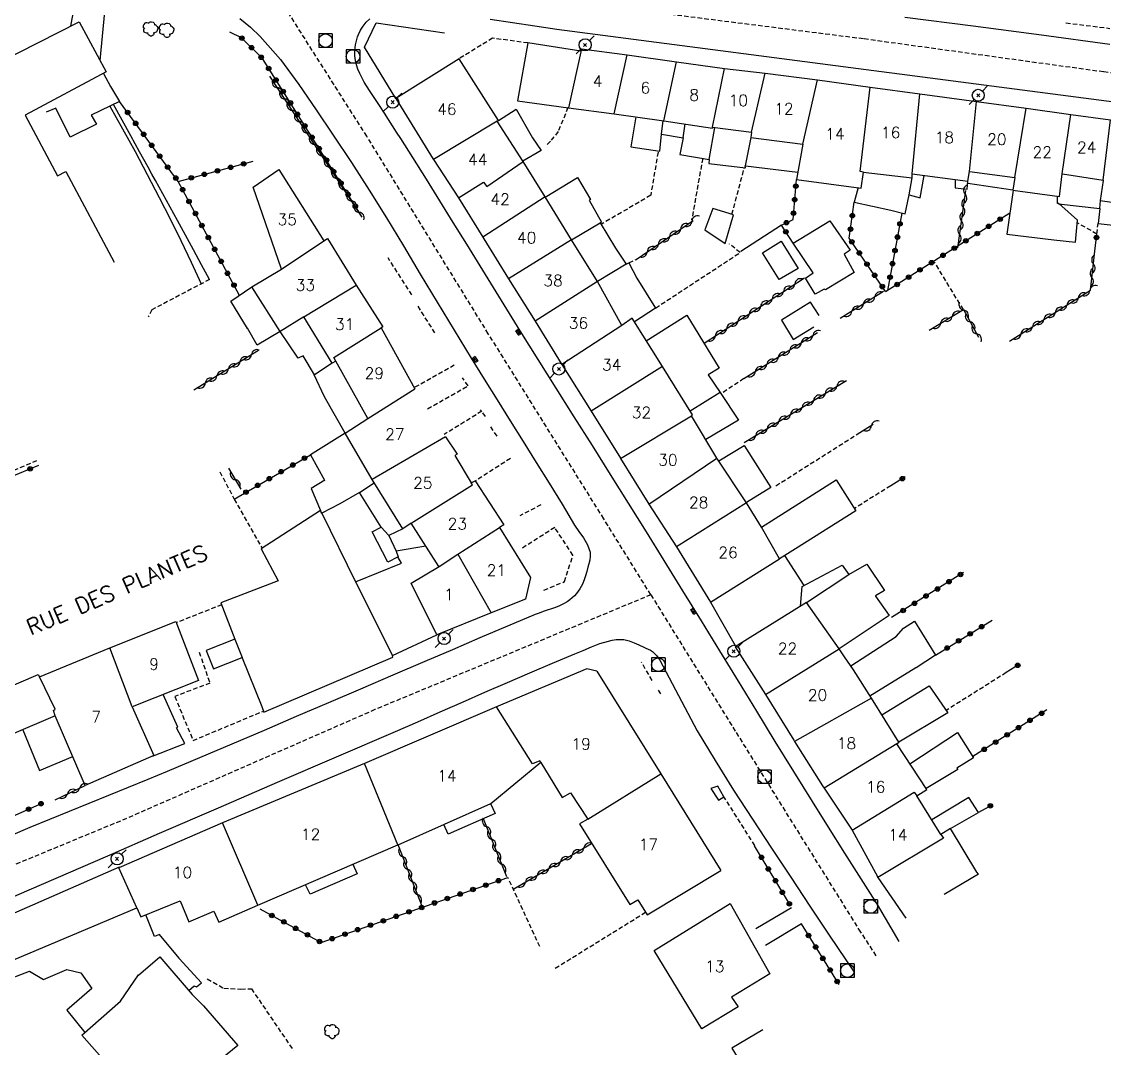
# Model space of a CAD drawing. Header units: millimetres. Extents: x 254999 to 256000, y 142999 to 144000.
# Drawn here: x 255364.5 to 255484.3, y 143804.4 to 143918 of the extents above; entities that cross this region are included whole.
import ezdxf
from ezdxf.enums import TextEntityAlignment as Align

# ---------------------------------------------------------------- set-up
doc = ezdxf.new("R2010")
doc.units = ezdxf.units.MM
doc.linetypes.add('DASHED', pattern=[0.75, 0.5, -0.25])
doc.layers.get('0').update_dxf_attribs({"linetype": 'CONTINUOUS'})
for name, color, linetype in [('W0001', 6, 'DASHED'), ('W0014', 7, 'CONTINUOUS'), ('W0017', 7, 'CONTINUOUS'), ('W0101', 7, 'CONTINUOUS'), ('W0104', 1, 'CONTINUOUS'), ('W0105', 7, 'CONTINUOUS'), ('W0112', 1, 'DASHED'), ('W0211', 2, 'CONTINUOUS'), ('W0214', 2, 'CONTINUOUS'), ('W0300', 7, 'CONTINUOUS'), ('W0310', 3, 'CONTINUOUS'), ('W0323', 7, 'CONTINUOUS'), ('W0401', 7, 'CONTINUOUS'), ('W0420', 7, 'CONTINUOUS'), ('W0473', 7, 'CONTINUOUS'), ('W0989', 7, 'CONTINUOUS'), ('W0991', 7, 'CONTINUOUS'), ('W1102', 7, 'CONTINUOUS')]:
    doc.layers.add(name, color=color, linetype=linetype)
doc.styles.get("Standard").update_dxf_attribs({"font": 'romans.shx', "width": 0.85})

# ---------------------------------------------------------------- blocks, each defined once
blk = doc.blocks.new('T300')
for p, q in [((-0.8, 0.51), (-0.86, 0.34)), ((-0.86, 0.34), (-0.86, 0.17)), ((-0.86, 0.17), (-0.74, 0.06)), ((-0.69, 0.63), (-0.8, 0.51)), ((-0.8, -0.06), (-0.74, 0.06)), ((-0.74, 0.06), (-0.69, 0.11)), ((-0.57, 0.69), (-0.69, 0.63)), ((-0.46, 0.69), (-0.57, 0.69)), ((-0.29, 0.63), (-0.46, 0.69)), ((-0.29, 0.63), (-0.17, 0.74)), ((-0.23, 0.57), (-0.29, 0.63)), ((-0.17, 0.74), (-0.06, 0.8)), ((-0.06, 0.8), (0.06, 0.8)), ((0.06, 0.8), (0.23, 0.74)), ((0.23, 0.74), (0.34, 0.63)), ((0.34, 0.63), (0.4, 0.51)), ((0.46, 0.46), (0.34, 0.46)), ((0.4, 0.51), (0.4, 0.46)), ((0.57, 0.4), (0.46, 0.46)), ((0.57, 0.4), (0.69, 0.29)), ((0.69, 0.29), (0.74, 0.17)), ((0.74, 0.06), (0.69, -0.17)), ((0.74, 0.17), (0.74, 0.06)), ((-0.8, -0.17), (-0.8, -0.06)), ((-0.8, -0.23), (-0.8, -0.17)), ((-0.74, -0.34), (-0.8, -0.23)), ((-0.69, -0.4), (-0.74, -0.34)), ((-0.51, -0.46), (-0.69, -0.4)), ((-0.4, -0.46), (-0.51, -0.46)), ((-0.4, -0.46), (-0.34, -0.46)), ((-0.34, -0.46), (-0.34, -0.4)), ((-0.34, -0.51), (-0.34, -0.46)), ((-0.29, -0.63), (-0.34, -0.51)), ((-0.17, -0.74), (-0.29, -0.63)), ((-0.06, -0.8), (-0.17, -0.74)), ((0.06, -0.8), (-0.06, -0.8)), ((0.17, -0.74), (0.06, -0.8)), ((0.23, -0.69), (0.17, -0.74)), ((0.29, -0.46), (0.23, -0.46)), ((0.29, -0.63), (0.23, -0.69)), ((0.46, -0.4), (0.29, -0.46)), ((0.34, -0.51), (0.29, -0.63)), ((0.34, -0.51), (0.34, -0.46)), ((0.57, -0.34), (0.46, -0.4)), ((0.63, -0.29), (0.57, -0.34)), ((0.69, -0.17), (0.63, -0.29))]:
    blk.add_line(p, q)
blk = doc.blocks.new('T473')
for p, q in [((-0.166667, 0.166667), (0.166667, -0.166667)), ((-0.166667, -0.166667), (0.166667, 0.166667)), ((0.500001, 0.500001), (1.000002, 1.000002)), ((-1.000002, -1.000002), (-0.500001, -0.500001))]:
    blk.add_line(p, q)
blk.add_ellipse((0, 0), major_axis=(0.471405, 0.471405), ratio=1, start_param=5.4977871438, end_param=11.780972451)
blk = doc.blocks.new('T420')
for p, q in [((0.75, 0.75), (-0.75, 0.75)), ((-0.75, 0.75), (-0.75, -0.75)), ((0.75, 0.75), (0.75, -0.75)), ((0.75, -0.75), (-0.75, -0.75))]:
    blk.add_line(p, q)
blk.add_ellipse((0, 0), major_axis=(-0.53, 0.53), ratio=1, start_param=3.926991, end_param=10.210176)
blk = doc.blocks.new('T401')
for p, q in [((-0.3, 0.3), (0, 0.3)), ((-0.3, -0.25), (-0.3, 0.3)), ((-0.3, 0.15), (0, 0.15)), ((-0.3, 0), (0, 0)), ((0, 0.3), (0, -0.25)), ((-0.3, -0.15), (0, -0.15)), ((-0.3, -0.25), (-0.3, -0.3)), ((-0.3, -0.3), (0, -0.3)), ((0, -0.3), (0, -0.25))]:
    blk.add_line(p, q)
blk = doc.blocks.new('t310o')
at = {"color": 0, "linetype": 'Continuous'}
for centre, start, end in [((-0.5, 0.38), 216.8699, 323.1304), ((0.5, -0.37), 36.8699, 143.1303)]:
    blk.add_arc(centre, 0.625, start, end, dxfattribs=at)
blk = doc.blocks.new('t323o')
at = {"color": 0, "linetype": 'Continuous'}
for radius in [0.25, 0.15]:
    blk.add_circle((0, 0), radius, dxfattribs=at)

msp = doc.modelspace()

# ---------------------------------------------------------------- linework, layer by layer
at = {"layer": 'W0001'}
for points in [[(255390.5, 143924.52), (255409.2, 143922.14), (255425.9, 143920.15), (255457.73, 143916.13), (255484.25, 143912.48), (255522.9, 143907.65), (255546.25, 143904.2)], [(255434.12, 143854.58), (255428.91, 143862.99), (255416.13, 143883.48), (255402.68, 143905.33), (255390.5, 143924.52)], [(255434.12, 143854.58), (255403.58, 143841.87), (255376.1, 143829.83), (255356.99, 143821.92), (255342.71, 143816.96)], [(255434.12, 143854.58), (255443.56, 143839.34), (255457.12, 143817.57), (255459.11, 143814.52)]]:
    msp.add_lwpolyline(points, dxfattribs=at)
at = {"layer": 'W0014'}
for points in [[(255388.65, 143918.36), (255389.8, 143917.4), (255390.87, 143916.37), (255393.13, 143913.81), (255395.17, 143911.07), (255397.09, 143908.26), (255398.98, 143905.44), (255400.99, 143902.42), (255402.94, 143899.37), (255404.85, 143896.29), (255406.74, 143893.19), (255408.6, 143890.08), (255410.47, 143886.97), (255412.34, 143883.86), (255414.23, 143880.77), (255415.67, 143878.46), (255417.11, 143876.16), (255418.56, 143873.85), (255420, 143871.55), (255421.44, 143869.24), (255422.87, 143866.92), (255424.29, 143864.6), (255425.69, 143862.27), (255426.16, 143861.57), (255426.67, 143860.87), (255427.12, 143860.12), (255427.4, 143859.29), (255427.42, 143858.86), (255427.36, 143858.43), (255427.26, 143858.02), (255427.16, 143857.63), (255427.03, 143857.15), (255426.89, 143856.68), (255426.73, 143856.22), (255426.54, 143855.77), (255426.4, 143855.5), (255426.25, 143855.23), (255426.09, 143854.98), (255425.9, 143854.74), (255425.67, 143854.48), (255425.42, 143854.23), (255425.15, 143854.01), (255424.86, 143853.82), (255424.44, 143853.58), (255424, 143853.37), (255423.56, 143853.19), (255423.11, 143853.03), (255422.66, 143852.88), (255422.21, 143852.72), (255421.76, 143852.56), (255421.32, 143852.39), (255418.26, 143851.11), (255415.21, 143849.81), (255412.17, 143848.5), (255409.12, 143847.2), (255405.56, 143845.68), (255402, 143844.15), (255398.43, 143842.62), (255394.87, 143841.1), (255391.31, 143839.57), (255387.75, 143838.05), (255384.18, 143836.54), (255380.6, 143835.04), (255378.44, 143834.14), (255376.27, 143833.25), (255374.09, 143832.37), (255371.92, 143831.49), (255369.74, 143830.61), (255367.57, 143829.73), (255365.4, 143828.83), (255363.24, 143827.92)], [(255461.59, 143816.21), (255459.2, 143820.3), (255457.39, 143823.15), (255455.59, 143825.99), (255453.8, 143828.85), (255452.02, 143831.7), (255449.95, 143835.03), (255447.9, 143838.36), (255445.85, 143841.69), (255443.81, 143845.03), (255441.77, 143848.37), (255439.72, 143851.7), (255437.67, 143855.03), (255435.61, 143858.36), (255433.63, 143861.55), (255431.64, 143864.73), (255429.64, 143867.91), (255427.65, 143871.09), (255425.65, 143874.26), (255423.65, 143877.44), (255421.66, 143880.62), (255419.67, 143883.81), (255418.18, 143886.2), (255416.7, 143888.6), (255415.22, 143891), (255413.74, 143893.4), (255412.26, 143895.8), (255410.77, 143898.19), (255409.28, 143900.58), (255407.79, 143902.97), (255407.34, 143903.68), (255406.89, 143904.38), (255406.44, 143905.09), (255405.98, 143905.79), (255405.53, 143906.49), (255405.08, 143907.19), (255404.63, 143907.9), (255404.18, 143908.61), (255403.59, 143909.5), (255402.98, 143910.4), (255402.4, 143911.32), (255401.91, 143912.29), (255401.71, 143912.76), (255401.55, 143913.24), (255401.43, 143913.73), (255401.37, 143914.24), (255401.36, 143914.54), (255401.37, 143914.84), (255401.39, 143915.14), (255401.43, 143915.44), (255401.49, 143915.74), (255401.57, 143916.03), (255401.66, 143916.32), (255401.77, 143916.6), (255402, 143917.08), (255402.29, 143917.52), (255402.63, 143917.94), (255403.02, 143918.31)], [(255416.35, 143918.27), (255418.81, 143917.92), (255421.27, 143917.56), (255423.73, 143917.17)], [(255484.92, 143915.5), (255477.35, 143916.51), (255469.79, 143917.5), (255462.23, 143918.48)], [(255423.73, 143917.17), (255545.7, 143901.29)], [(255362.58, 143820.75), (255368.31, 143823.22), (255374.02, 143825.71), (255379.74, 143828.19), (255386.27, 143831.01), (255392.8, 143833.83), (255399.33, 143836.65), (255405.86, 143839.46), (255408.34, 143840.54), (255410.81, 143841.63), (255413.29, 143842.71), (255415.76, 143843.8), (255418.24, 143844.88), (255420.73, 143845.95), (255423.22, 143847.01), (255425.72, 143848.04), (255426.63, 143848.43), (255427.54, 143848.82), (255428.47, 143849.19), (255429.43, 143849.46), (255429.85, 143849.55), (255430.27, 143849.62), (255430.7, 143849.64), (255431.13, 143849.62), (255431.71, 143849.49), (255432.27, 143849.28), (255432.8, 143849.04), (255433.33, 143848.8), (255433.58, 143848.69), (255433.84, 143848.58), (255434.08, 143848.45), (255434.31, 143848.3), (255434.54, 143848.08), (255434.74, 143847.85), (255434.93, 143847.59), (255435.1, 143847.34)], [(255435.1, 143847.34), (255439.25, 143839.54)], [(255439.25, 143839.54), (255441.23, 143836.24), (255443.27, 143832.97), (255445.36, 143829.74), (255447.48, 143826.53), (255449.61, 143823.32), (255451.73, 143820.12), (255453.84, 143816.9), (255456.62, 143812.83)]]:
    msp.add_lwpolyline(points, dxfattribs=at)
at = {"layer": 'W0017'}
for points in [[(255449.7, 143819.93), (255445.75, 143817.61)], [(255450.78, 143818.15), (255446.83, 143815.77)]]:
    msp.add_lwpolyline(points, dxfattribs=at)
at = {"layer": 'W0101'}
for points in [[(255341.55, 143912.74), (255357.44, 143921.31), (255361.8, 143913.43), (255370.85, 143917.99), (255373.85, 143912.44), (255364.86, 143907.66), (255364.87, 143907.66), (255368.45, 143900.94), (255369.36, 143901.43), (255374.74, 143891.39)], [(255417.11, 143907), (255417.26, 143907.08), (255412.91, 143913.91), (255405.91, 143909.51)], [(255426.44, 143914.99), (255425, 143908.49), (255430.05, 143907.82)], [(255426.44, 143914.99), (255431.49, 143914.33)], [(255431.49, 143914.33), (255431.49, 143914.33), (255436.97, 143913.55), (255436.97, 143913.55)], [(255436.97, 143913.55), (255442.28, 143912.84)], [(255442.28, 143912.84), (255442.28, 143912.84), (255446.76, 143912.3)], [(255446.76, 143912.3), (255446.76, 143912.3), (255452.56, 143911.56)], [(255452.56, 143911.56), (255452.56, 143911.56), (255458.41, 143910.77)], [(255458.41, 143910.77), (255458.41, 143910.77), (255463.91, 143910.03)], [(255405.91, 143909.51), (255410.04, 143902.78), (255410.06, 143902.74)], [(255463.91, 143910.03), (255470.17, 143909.19)], [(255470.17, 143909.19), (255475.67, 143908.45)], [(255475.67, 143908.45), (255475.67, 143908.45), (255480.62, 143907.74), (255480.61, 143907.73), (255480.62, 143907.73)], [(255419.99, 143902.53), (255419.99, 143902.53), (255417.11, 143907)], [(255430.05, 143907.82), (255430.05, 143907.82), (255435.55, 143907.05)], [(255435.55, 143907.05), (255440.93, 143906.22), (255440.93, 143906.33)], [(255480.62, 143907.73), (255485, 143907.13)], [(255440.93, 143906.33), (255445.28, 143905.77)], [(255445.28, 143905.77), (255445.19, 143905.19), (255450.94, 143904.45), (255450.94, 143904.44)], [(255450.94, 143904.44), (255450.23, 143900.55), (255457.41, 143899.6), (255457.65, 143901.37)], [(255410.06, 143902.74), (255412.83, 143898.5)], [(255422.41, 143898.64), (255419.99, 143902.53)], [(255393.26, 143890.63), (255390.1, 143899.7), (255392.95, 143901.64), (255397.93, 143893.74)], [(255457.65, 143901.37), (255457.63, 143901.35), (255463.05, 143900.71), (255463.06, 143901.16)], [(255463.06, 143901.16), (255469.22, 143900.36), (255469.38, 143901.42)], [(255469.38, 143901.42), (255474.4, 143900.78)], [(255474.4, 143900.78), (255474.2, 143899.36), (255479.36, 143898.67), (255479.66, 143901.18)], [(255479.66, 143901.18), (255479.69, 143901.18), (255484.2, 143900.45), (255484.2, 143900.44)], [(255484.2, 143900.44), (255483.84, 143898.23), (255490.29, 143897.3)], [(255412.83, 143898.5), (255412.83, 143898.5), (255415.51, 143894.17)], [(255425.33, 143893.85), (255422.41, 143898.64)], [(255397.93, 143893.74), (255398.33, 143894.01), (255401.5, 143888.84)], [(255415.51, 143894.17), (255415.64, 143893.96), (255418.35, 143889.56), (255418.35, 143889.56)], [(255428.2, 143889.24), (255425.33, 143893.85)], [(255395.71, 143885.34), (255395.7, 143885.33), (255393.1, 143883.72), (255389.96, 143888.65), (255393.25, 143890.62), (255393.26, 143890.63)], [(255401.5, 143888.84), (255404.45, 143884.24), (255404.26, 143884.13), (255404.27, 143884.13)], [(255418.35, 143889.56), (255421.33, 143884.87), (255421.33, 143884.87)], [(255430.9, 143884.39), (255428.2, 143889.24)], [(255399.26, 143880.45), (255398.84, 143880.2), (255395.71, 143885.34)], [(255435.4, 143879.85), (255432.07, 143885.18), (255430.9, 143884.39)], [(255404.27, 143884.13), (255408, 143877.36)], [(255421.33, 143884.87), (255424.2, 143880.19), (255424.28, 143880.07)], [(255402.79, 143874.08), (255399.26, 143880.45)], [(255424.28, 143880.07), (255427.5, 143874.91)], [(255438.61, 143874.4), (255438.75, 143874.49), (255435.4, 143879.85)], [(255427.5, 143874.91), (255430.77, 143869.69), (255430.78, 143869.68)], [(255441.43, 143869.71), (255441.43, 143869.71), (255438.61, 143874.4)], [(255403.27, 143867.34), (255400.3, 143872.47), (255402.79, 143874.08)], [(255411.39, 143872.05), (255412.67, 143870.14), (255412.43, 143870.01), (255414.25, 143866.99)], [(255430.78, 143869.68), (255433.78, 143864.8), (255433.89, 143864.62)], [(255444.71, 143864.76), (255441.44, 143869.71), (255441.43, 143869.71)], [(255407.6, 143862.49), (255406.68, 143861.88), (255403.27, 143867.34)], [(255414.25, 143866.99), (255414.69, 143867.18), (255417.85, 143862.34), (255417.37, 143862.04), (255417.36, 143862.02)], [(255446.36, 143862.07), (255444.71, 143864.76), (255444.71, 143864.76)], [(255433.89, 143864.62), (255436.96, 143859.88)], [(255410.68, 143857.71), (255410.66, 143857.72), (255407.6, 143862.49)], [(255417.36, 143862.02), (255420.82, 143856.48), (255420.24, 143854.1)], [(255448.37, 143858.56), (255446.36, 143862.07)], [(255436.96, 143859.88), (255436.96, 143859.88), (255440.73, 143853.76)], [(255410.42, 143850.14), (255407.6, 143855.88), (255410.68, 143857.71)], [(255440.73, 143853.76), (255448.37, 143858.56)], [(255420.24, 143854.1), (255416.46, 143852.57)], [(255454.95, 143848.61), (255451.34, 143853.73), (255443.45, 143848.81)], [(255374.23, 143848.7), (255381.56, 143851.64), (255384.05, 143845.11), (255376.73, 143842.18)], [(255416.46, 143852.57), (255410.42, 143850.14)], [(255366.47, 143845.5), (255374.23, 143848.7)], [(255443.45, 143848.81), (255446.8, 143843.54), (255446.8, 143843.54)], [(255458.53, 143843.13), (255456.56, 143846.26), (255455.57, 143847.72), (255454.95, 143848.61)], [(255357.19, 143841.84), (255357.19, 143841.84), (255366.3, 143845.76), (255366.47, 143845.5)], [(255427.03, 143846.4), (255417.05, 143842.2)], [(255428.14, 143846.14), (255427.03, 143846.4)], [(255428.14, 143846.14), (255435.21, 143834.76)], [(255446.8, 143843.54), (255449.93, 143838.5), (255450.03, 143838.35)], [(255376.73, 143842.18), (255379.11, 143836.8)], [(255417.05, 143842.2), (255417.04, 143842.2), (255402.42, 143835.91), (255402.42, 143835.91)], [(255461.33, 143838.1), (255461.58, 143838.27), (255458.53, 143843.13)], [(255368.21, 143841.2), (255359.26, 143837.37)], [(255371.53, 143833.49), (255368.21, 143841.2)], [(255450.03, 143838.35), (255453.12, 143833.44), (255453.3, 143833.18)], [(255463.55, 143832.35), (255464.67, 143833.05), (255461.33, 143838.1)], [(255379.11, 143836.8), (255371.53, 143833.49)], [(255406.13, 143826.91), (255406.15, 143826.92), (255406.15, 143826.92), (255416.41, 143831.47), (255421.94, 143836.05)], [(255421.94, 143836.05), (255421.93, 143836.02), (255424.31, 143832.16), (255425.23, 143832.67), (255427.14, 143829.74)], [(255402.42, 143835.91), (255402.42, 143835.92), (255386.73, 143829.36), (255386.73, 143829.36)], [(255435.21, 143834.76), (255441.85, 143824.08)], [(255453.3, 143833.18), (255456.4, 143828.54)], [(255466.23, 143828.07), (255463.55, 143832.35)], [(255386.73, 143829.36), (255375.25, 143824.37)], [(255427.14, 143829.74), (255426.21, 143829.23), (255431.79, 143820.29), (255432.68, 143820.82), (255433.7, 143819.15), (255441.85, 143824.08)], [(255456.4, 143828.54), (255456.39, 143828.53), (255459.19, 143823.41), (255459.18, 143823.4), (255459.25, 143823.29)], [(255470.37, 143823.65), (255470.22, 143823.9), (255467.28, 143828.73), (255466.23, 143828.07)], [(255390.63, 143820.22), (255406.13, 143826.91)], [(255377.22, 143819.93), (255375.25, 143824.37)], [(255459.25, 143823.29), (255462.34, 143818.79)], [(255377.22, 143819.93), (255377.68, 143818.95), (255382.02, 143820.72), (255382.99, 143818.37), (255385.75, 143819.58), (255386.29, 143818.34)], [(255386.29, 143818.34), (255390.63, 143820.22)], [(255462.34, 143818.79), (255462.34, 143818.79), (255462.34, 143818.79)], [(255371.14, 143805.85), (255375.41, 143809.59), (255377.42, 143812.53), (255377.4, 143812.48), (255379.79, 143814.53), (255383.37, 143810.33), (255383.36, 143810.33), (255384.61, 143809.08), (255388.41, 143804.71), (255386.65, 143803.26), (255388.2, 143801.43)], [(255446.53, 143806.44), (255443.07, 143804.4), (255446.22, 143799.3), (255446.22, 143799.3)], [(255380.71, 143794.76), (255378.55, 143797.31), (255376.18, 143800.16), (255371.14, 143805.85)]]:
    msp.add_lwpolyline(points, dxfattribs=at)
msp.add_lwpolyline([(255439.76, 143806.53), (255434.49, 143815.22), (255442.9, 143820.4), (255447.29, 143812.65), (255443.06, 143810.04), (255443.78, 143808.97)], close=True, dxfattribs=at)
at = {"layer": 'W0104'}
for points in [[(255369.93, 143917.52), (255370.79, 143922.17), (255373.92, 143921.82), (255373.15, 143913.73)], [(255405.91, 143909.51), (255402.42, 143915.17), (255403.73, 143917.88), (255411.28, 143916.77)], [(255426.39, 143914.74), (255420.52, 143915.65), (255419.35, 143909.25), (255425, 143908.49)], [(255373.56, 143912.29), (255374.32, 143910.83), (255374.33, 143910.82), (255375.32, 143909.16), (255372.18, 143907.65), (255372.17, 143907.66), (255372.76, 143906.68), (255369.84, 143905.24), (255368.26, 143908.43), (255367.18, 143907.98)], [(255417.26, 143907.08), (255419.21, 143908.31), (255421.04, 143905.16), (255421.04, 143905.16), (255421.99, 143903.74), (255419.96, 143902.58)], [(255432.46, 143907.49), (255431.91, 143904.15), (255435.1, 143903.67), (255435.31, 143905.56)], [(255435.31, 143905.56), (255435.48, 143907.07)], [(255437.69, 143905.14), (255437.92, 143906.69)], [(255435.31, 143905.56), (255435.3, 143905.56), (255437.69, 143905.14), (255437.33, 143903.31), (255440.59, 143902.77), (255440.55, 143902.31), (255444.59, 143901.83), (255444.57, 143902.07), (255444.58, 143902.07), (255450.38, 143901.37)], [(255440.58, 143902.77), (255441.19, 143906.3)], [(255445.19, 143905.19), (255444.57, 143902.07)], [(255422.43, 143898.6), (255425.99, 143900.77), (255427.46, 143898.33), (255427.3, 143898.24), (255428.67, 143895.83), (255428.67, 143895.82), (255428.51, 143895.73)], [(255462.72, 143898.85), (255463.92, 143898.53), (255464.36, 143900.99)], [(255462.72, 143898.85), (255463.05, 143900.71)], [(255457.06, 143899.64), (255456.62, 143898.02), (255460.69, 143897.15), (255462.26, 143896.73), (255462.72, 143898.85)], [(255467.82, 143900.55), (255467.8, 143899.61), (255469.12, 143899.49), (255469.22, 143900.36)], [(255469.2, 143900.15), (255474.2, 143899.41)], [(255474.23, 143899.36), (255473.53, 143894.51), (255478.71, 143893.87), (255481.12, 143893.62), (255481.35, 143896.05), (255479.26, 143897.87), (255479.25, 143897.85), (255483.8, 143897.34)], [(255479.26, 143897.87), (255479.13, 143897.89), (255479.14, 143898.7)], [(255483.8, 143897.34), (255483.62, 143895.66), (255489.95, 143894.97), (255489.52, 143891.98), (255495.93, 143891.18), (255496.55, 143894.72), (255500.19, 143894.27), (255500.12, 143893.64), (255502.01, 143893.37)], [(255483.8, 143897.34), (255483.9, 143898.22)], [(255425.33, 143893.85), (255428.51, 143895.73)], [(255428.51, 143895.73), (255430.22, 143892.96), (255431.39, 143891.17), (255431.7, 143891.32)], [(255431.39, 143891.17), (255428.2, 143889.24)], [(255431.7, 143891.32), (255432.58, 143889.63), (255434.65, 143886.32), (255432.32, 143884.78)], [(255396.88, 143878.93), (255395.64, 143881.02), (255395.63, 143881.02), (255395.08, 143880.77), (255393.1, 143883.72), (255390.54, 143882.21), (255389.49, 143884.08), (255389.48, 143884.07), (255387.64, 143887.07), (255389.96, 143888.65)], [(255452.74, 143885.48), (255451.78, 143886.96), (255448.58, 143884.97), (255449.87, 143882.82)], [(255433.62, 143882.7), (255438.11, 143885.54), (255441.68, 143879.67), (255440.46, 143878.91), (255441.79, 143876.98), (255443.81, 143873.92), (255440.21, 143871.75)], [(255449.87, 143882.82), (255452.15, 143884.23)], [(255398.84, 143880.2), (255396.88, 143878.93)], [(255400.3, 143872.47), (255398.01, 143876.48), (255398.01, 143876.5), (255396.87, 143878.91), (255396.88, 143878.93)], [(255441.79, 143876.98), (255438.48, 143874.92)], [(255400.3, 143872.47), (255396.44, 143870.08), (255398.02, 143867.27), (255398.03, 143867.27), (255396.53, 143866.35), (255397.55, 143863.91)], [(255441.64, 143869.41), (255444.44, 143871.12), (255447.42, 143866.47), (255444.7, 143864.78)], [(255446.36, 143862.07), (255447.89, 143863.02), (255454.64, 143867.31), (255456.81, 143863.88), (255450.15, 143859.67), (255448.37, 143858.56)], [(255401.89, 143865.91), (255403.51, 143866.96)], [(255401.89, 143865.91), (255399.7, 143864.64)], [(255401.89, 143865.9), (255401.89, 143865.91)], [(255404.27, 143862.08), (255401.89, 143865.9)], [(255397.55, 143863.91), (255391, 143859.67), (255392.89, 143856.13), (255386.54, 143853.68), (255388.09, 143849.68)], [(255397.72, 143863.62), (255397.61, 143863.81), (255397.55, 143863.91)], [(255399.7, 143864.64), (255399.71, 143864.64), (255397.71, 143863.62), (255397.72, 143863.62)], [(255397.72, 143863.62), (255401.45, 143856.02)], [(255399.7, 143864.64), (255399.7, 143864.64)], [(255401.45, 143856.02), (255406.51, 143858.09), (255406.13, 143858.77), (255406.14, 143858.79), (255405.03, 143858.2), (255403.27, 143861.54), (255404.27, 143862.08)], [(255406.68, 143861.88), (255405.12, 143861.15), (255405.13, 143861.15), (255404.27, 143862.08)], [(255405.13, 143861.15), (255405.95, 143859.41), (255405.95, 143859.41), (255406.14, 143858.79)], [(255409.21, 143859.98), (255405.95, 143859.41)], [(255451.08, 143855.61), (255448.97, 143858.93)], [(255450.68, 143853.32), (255450.86, 143855.49), (255455.3, 143857.85), (255456.05, 143856.81), (255458.03, 143857.98), (255459.97, 143855.06), (255458.97, 143854.45), (255458.97, 143854.44), (255460.49, 143852.28), (255454.96, 143848.59)], [(255451.34, 143853.73), (255456.05, 143856.81)], [(255401.45, 143856.02), (255405.54, 143847.87)], [(255440.73, 143853.76), (255443.44, 143848.97)], [(255456.24, 143846.73), (255461.27, 143849.95), (255462.09, 143850.89), (255463.29, 143851.65), (255465.63, 143847.9), (255463.47, 143846.5), (255463.46, 143846.5), (255458.37, 143843.38)], [(255388.09, 143849.68), (255384.89, 143848.4), (255385.7, 143846.37), (255388.88, 143847.63), (255388.88, 143847.62), (255391.05, 143842.21), (255391.3, 143841.58), (255405.58, 143847.67), (255405.54, 143847.87)], [(255388.09, 143849.68), (255388.88, 143847.63)], [(255405.54, 143847.87), (255410.42, 143850.14)], [(255459.68, 143841.28), (255464.92, 143844.5), (255466.98, 143841.5), (255461.58, 143838.27)], [(255378.95, 143836.72), (255382.55, 143838.12), (255381.63, 143839.86), (255381.76, 143839.92), (255380.14, 143843.54)], [(255364.6, 143839.65), (255366.47, 143835.12), (255370.16, 143836.67)], [(255462.8, 143835.89), (255468.06, 143839.34), (255469.84, 143836.54), (255467.97, 143835.41), (255468.09, 143835.24), (255464.61, 143833.14)], [(255416.39, 143831.47), (255416.91, 143830.37), (255411.69, 143828.08), (255411.2, 143829.16)], [(255467.28, 143828.73), (255470.39, 143830.49), (255469.31, 143832.16), (255465.21, 143829.69)], [(255375.25, 143824.37), (255375.27, 143824.42), (255356.99, 143816.42)], [(255401.15, 143824.76), (255401.61, 143823.71), (255396.41, 143821.46), (255395.89, 143822.49)], [(255356.99, 143816.42), (255358.59, 143811.62), (255362.21, 143813.22), (255362.11, 143813.56), (255377.22, 143819.93), (255377.22, 143819.93)], [(255382.99, 143810.77), (255383.59, 143811.29), (255383.82, 143811.18), (255384.39, 143811.63), (255381.92, 143814.34), (255381.93, 143814.35), (255379.73, 143816.97), (255379.17, 143816.77), (255378.21, 143819.17)], [(255361.7, 143812.99), (255362.29, 143811.74), (255365.35, 143812.92), (255366.92, 143811.99), (255369.5, 143813.11), (255371.02, 143812.74), (255372.24, 143811.01), (255369.49, 143808.63), (255371.48, 143806.14)]]:
    msp.add_lwpolyline(points, dxfattribs=at)
for points in [[(255440.08, 143894.96), (255442.36, 143893.46), (255443.27, 143896.64), (255440.98, 143897.35)], [(255449.87, 143893.48), (255453.92, 143895.97), (255456.19, 143892.73), (255455.51, 143892.27), (255456.62, 143890.25), (255453.45, 143888.32), (255453.3, 143888.42), (255452.32, 143887.86), (255451.24, 143889.64), (255452.07, 143890.21)], [(255448.34, 143889.48), (255446.47, 143892.43), (255448.56, 143893.7), (255450.44, 143890.68)]]:
    msp.add_lwpolyline(points, close=True, dxfattribs=at)
at = {"layer": 'W0105'}
msp.add_lwpolyline([(255442.21, 143832.22), (255441.53, 143833.39), (255440.77, 143833.14), (255441.62, 143831.85)], close=True, dxfattribs=at)
at = {"layer": 'W0112'}
for points in [[(255480.07, 143917.87), (255484.93, 143917.27)], [(255420.52, 143915.65), (255416.61, 143916.18), (255412.91, 143913.91)], [(255424.95, 143908.5), (255423.87, 143905.85), (255423, 143904.77), (255422.61, 143904.4)], [(255434.92, 143903.58), (255434.11, 143898.8), (255434.11, 143898.79), (255428.61, 143895.57)], [(255439.86, 143902.89), (255438.64, 143896.06)], [(255443.1, 143896.69), (255444.47, 143901.85)], [(255483.49, 143894.51), (255481.32, 143895.75)], [(255483.49, 143894.51), (255483.62, 143895.66)], [(255434.65, 143886.32), (255444.01, 143892.46), (255442.83, 143893.41)], [(255407.68, 143887.77), (255405.04, 143891.88)], [(255431.7, 143891.32), (255432.48, 143891.69)], [(255468.71, 143886.14), (255465.52, 143891.39)], [(255385.28, 143889.47), (255378.9, 143886.12), (255378.5, 143885.33)], [(255410.23, 143883.56), (255408.26, 143886.66)], [(255412.37, 143879.99), (255407.92, 143877.49)], [(255413.91, 143877.72), (255413.26, 143878.58)], [(255444.41, 143878.5), (255441.89, 143876.84)], [(255409.41, 143875.16), (255413.91, 143877.72)], [(255415.41, 143874.89), (255411.23, 143872.31)], [(255415.82, 143874.3), (255415.27, 143875.05)], [(255417.1, 143872.13), (255416.41, 143873.17)], [(255457.26, 143872.5), (255447.83, 143866.53)], [(255418.58, 143869.68), (255414.69, 143867.18)], [(255366.14, 143869.4), (255352.5, 143863.74), (255358.46, 143849.82)], [(255386.42, 143868.2), (255388.02, 143865.18)], [(255460.67, 143866.65), (255456.65, 143864.13)], [(255388.01, 143865.17), (255391.1, 143859.73)], [(255421.96, 143864.53), (255419.64, 143863.32)], [(255422.29, 143855.09), (255424.57, 143856.04), (255425.49, 143858.95), (255423.49, 143862.03), (255419.88, 143859.74)], [(255386.62, 143853.47), (255381.62, 143851.49)], [(255384.13, 143848.25), (255385.32, 143844.8), (255381.43, 143843.33), (255383.46, 143838.46)], [(255434.27, 143845.1), (255433.07, 143847.14)], [(255473.46, 143845.97), (255466.79, 143841.77)], [(255435.23, 143843.61), (255434.88, 143844.22)], [(255383.46, 143838.46), (255391.24, 143841.71)], [(255445.64, 143826.82), (255442.21, 143832.22)], [(255421.83, 143815.64), (255418.3, 143823.3)], [(255433.54, 143819.41), (255423.46, 143813.17)], [(255385.03, 143812.08), (255386.86, 143811.03), (255388.76, 143810.95), (255389.91, 143810.98), (255394.56, 143804.16)]]:
    msp.add_lwpolyline(points, dxfattribs=at)
at = {"layer": 'W0211'}
msp.add_lwpolyline([(255385.28, 143889.47), (255384.4, 143891.11), (255383.51, 143892.75), (255382.62, 143894.39), (255381.73, 143896.02), (255381.32, 143896.76), (255380.92, 143897.49), (255380.51, 143898.22), (255380.1, 143898.96), (255379.7, 143899.69), (255379.29, 143900.42), (255378.88, 143901.15), (255378.48, 143901.89), (255377.52, 143903.62), (255376.56, 143905.36), (255375.6, 143907.1), (255374.64, 143908.84)], dxfattribs=at)
at = {"layer": 'W0214'}
msp.add_lwpolyline([(255374.23, 143908.64), (255375.64, 143906.14), (255377.03, 143903.63), (255378.39, 143901.1), (255379.71, 143898.56), (255380.91, 143896.18), (255382.09, 143893.8), (255383.23, 143891.39), (255384.34, 143888.98)], dxfattribs=at)
at = {"layer": 'W0300'}
msp.add_lwpolyline([(255448.59, 143895.5), (255444.1, 143892.56)], dxfattribs=at)
at = {"layer": 'W0310'}
for points in [[(255402.19, 143896.36), (255391.97, 143911.96)], [(255468.09, 143892.97), (255468.98, 143899.33)], [(255432.48, 143891.69), (255438.81, 143896.02)], [(255473.83, 143882.65), (255482.77, 143888.28), (255483.27, 143892.62)], [(255440.01, 143882.42), (255451.11, 143889.67)], [(255459.87, 143888.15), (255455.09, 143885.17)], [(255464.91, 143883.85), (255468.71, 143886.14), (255470.37, 143883.11)], [(255452.55, 143883.58), (255444.41, 143878.49)], [(255390.7, 143881.63), (255383.53, 143877.23)], [(255444.46, 143871.45), (255455.76, 143878.3)], [(255458.74, 143873.41), (255457.26, 143872.5)], [(255387.36, 143868.61), (255388.74, 143866.26)], [(255368.19, 143831.9), (255371.53, 143833.49)], [(255418.2, 143823.38), (255415.59, 143829.79)], [(255408.85, 143820.01), (255406.15, 143826.92)], [(255418.95, 143822.03), (255427.57, 143827.06)]]:
    msp.add_lwpolyline(points, dxfattribs=at)
at = {"layer": 'W0323'}
for points in [[(255402.07, 143896.57), (255391.14, 143913.93), (255388.82, 143916.22), (255387.53, 143916.86)], [(255388.58, 143887.71), (255381.82, 143900.33), (255375.32, 143909.16)], [(255381.82, 143900.33), (255390.1, 143902.56)], [(255449.87, 143893.48), (255448.59, 143895.5), (255449.86, 143896.13), (255450.23, 143900.55)], [(255460.11, 143888.13), (255456.08, 143894.06), (255456.62, 143898.02)], [(255460.11, 143888.13), (255473.87, 143896.85)], [(255461.91, 143896.82), (255460.33, 143888.27)], [(255483.27, 143892.62), (255483.49, 143894.51)], [(255388.02, 143865.18), (255396.44, 143870.08)], [(255344.64, 143859.9), (255362.08, 143867.14), (255366.38, 143868.91)], [(255462.26, 143867.63), (255460.67, 143866.65)], [(255468.71, 143857.03), (255460.77, 143852.05)], [(255465.63, 143847.9), (255471.91, 143851.77)], [(255474.89, 143846.88), (255473.46, 143845.97)], [(255477.96, 143841.84), (255475.33, 143840.2), (255469.76, 143836.67)], [(255362.52, 143829.64), (255366.74, 143831.52)], [(255471.93, 143831.35), (255470.39, 143830.49)], [(255449.57, 143820.18), (255445.58, 143826.8)], [(255390.86, 143819.81), (255397.65, 143816.11), (255418.3, 143823.3)], [(255454.96, 143811.47), (255450.78, 143818.15)]]:
    msp.add_lwpolyline(points, dxfattribs=at)
at = {"layer": 'W1102'}
for points in [[(255430.05, 143907.82), (255431.49, 143914.33)], [(255435.55, 143907.05), (255436.97, 143913.55)], [(255440.93, 143906.33), (255442.28, 143912.84)], [(255445.28, 143905.77), (255446.76, 143912.3)], [(255450.94, 143904.44), (255452.56, 143911.56)], [(255457.65, 143901.37), (255457.3, 143901.42), (255458.41, 143910.77)], [(255463.06, 143901.16), (255463.91, 143910.03)], [(255469.38, 143901.42), (255470.17, 143909.19)], [(255474.4, 143900.78), (255475.67, 143908.45)], [(255417.11, 143907), (255410.06, 143902.74)], [(255479.66, 143901.18), (255480.62, 143907.73)], [(255484.2, 143900.45), (255485, 143907.13)], [(255412.83, 143898.5), (255415.6, 143900.24), (255415.96, 143899.78), (255419.99, 143902.53)], [(255422.41, 143898.64), (255415.51, 143894.17)], [(255393.26, 143890.63), (255397.93, 143893.74)], [(255425.33, 143893.85), (255418.35, 143889.56)], [(255395.71, 143885.34), (255401.5, 143888.84)], [(255428.2, 143889.24), (255421.33, 143884.87)], [(255399.26, 143880.45), (255399.05, 143880.85), (255404.27, 143884.13)], [(255430.9, 143884.39), (255424.28, 143880.07)], [(255435.4, 143879.85), (255427.5, 143874.91)], [(255402.79, 143874.08), (255408, 143877.36)], [(255430.78, 143869.68), (255438.61, 143874.4)], [(255411.39, 143872.05), (255403.27, 143867.34)], [(255433.89, 143864.62), (255441.43, 143869.71)], [(255407.6, 143862.49), (255414.39, 143866.75), (255414.25, 143866.99)], [(255444.71, 143864.76), (255436.96, 143859.88)], [(255412.76, 143859.06), (255417.36, 143862.02)], [(255410.68, 143857.71), (255412.76, 143859.06)], [(255412.76, 143859.06), (255416.46, 143852.57)], [(255376.73, 143842.18), (255374.23, 143848.7)], [(255446.8, 143843.54), (255454.95, 143848.61)], [(255368.21, 143841.2), (255368, 143841.79), (255368.2, 143841.91), (255366.47, 143845.5)], [(255421.94, 143836.05), (255421.83, 143836.2), (255421.04, 143835.86), (255417.05, 143842.2)], [(255458.53, 143843.13), (255450.03, 143838.35)], [(255461.33, 143838.1), (255453.3, 143833.18)], [(255406.13, 143826.91), (255402.42, 143835.91)], [(255427.14, 143829.74), (255435.21, 143834.76)], [(255456.39, 143828.53), (255463.25, 143832.75), (255463.55, 143832.35)], [(255390.63, 143820.22), (255386.73, 143829.36)], [(255466.23, 143828.07), (255466.51, 143827.64), (255459.25, 143823.29)], [(255470.37, 143823.65), (255466.58, 143821.43)]]:
    msp.add_lwpolyline(points, dxfattribs=at)

# ---------------------------------------------------------------- block references
at = {"layer": 'W0300'}
for p in [(255378.8, 143917.2), (255380.57, 143917.05), (255398.86, 143806.24)]:
    msp.add_blockref('T300', p, dxfattribs=at)
at = {"layer": 'W0310'}
for p, rotation in [((255392.79, 143910.71), 123.2284337790359), ((255393.61, 143909.45), 123.2284337790359), ((255394.43, 143908.2), 123.2284337790359), ((255395.25, 143906.94), 123.2284337790359), ((255396.08, 143905.69), 123.2284337790359), ((255396.9, 143904.43), 123.2284337790359), ((255397.72, 143903.18), 123.2284337790359), ((255398.54, 143901.92), 123.2284337790359), ((255399.36, 143900.67), 123.2284337790359), ((255400.19, 143899.41), 123.2284337790359), ((255468.92, 143898.91), 82.06535954451134), ((255401.01, 143898.16), 123.2284337790359), ((255468.71, 143897.43), 82.06535954451134), ((255401.83, 143896.91), 123.2284337790359), ((255438.67, 143895.93), 34.42772287928642), ((255468.51, 143895.94), 82.06535954451134), ((255436.2, 143894.23), 34.42772287928642), ((255437.43, 143895.08), 34.42772287928642), ((255468.3, 143894.46), 82.06535954451134), ((255434.96, 143893.39), 34.42772287928642), ((255433.72, 143892.54), 34.42772287928642), ((255483.11, 143891.19), 83.38955396468326), ((255482.93, 143889.7), 83.38955396468326), ((255448.8, 143888.16), 33.11842303152034), ((255450.06, 143888.98), 33.11842303152034), ((255482.71, 143888.24), 32.1692873554839), ((255447.55, 143887.34), 33.11842303152034), ((255458.91, 143887.55), 211.9763899006251), ((255481.44, 143887.44), 32.1692873554839), ((255445.03, 143885.7), 33.11842303152034), ((255446.29, 143886.52), 33.11842303152034), ((255456.37, 143885.96), 211.9763899006251), ((255457.64, 143886.75), 211.9763899006251), ((255468.74, 143886.09), 298.7574436800592), ((255478.9, 143885.84), 32.1692873554839), ((255480.17, 143886.64), 32.1692873554839), ((255443.78, 143884.88), 33.11842303152034), ((255466.2, 143884.62), 31.20531057239849), ((255467.48, 143885.4), 31.20531057239849), ((255469.46, 143884.77), 298.7574436800592), ((255477.63, 143885.05), 32.1692873554839), ((255441.26, 143883.24), 33.11842303152034), ((255442.52, 143884.06), 33.11842303152034), ((255452.04, 143883.26), 211.9763899005728), ((255470.18, 143883.46), 298.7574436800592), ((255475.09, 143883.45), 32.1692873554839), ((255476.36, 143884.25), 32.1692873554839), ((255450.77, 143882.47), 211.9763899005728), ((255389.92, 143881.15), 211.5521073218524), ((255448.23, 143880.88), 211.9763899005728), ((255449.5, 143881.67), 211.9763899005728), ((255387.37, 143879.58), 211.5521073218524), ((255388.65, 143880.37), 211.5521073218524), ((255446.95, 143880.08), 211.9763899005728), ((255386.09, 143878.8), 211.5521073218524), ((255445.68, 143879.29), 211.9763899005728), ((255384.81, 143878.01), 211.5521073218524), ((255454.72, 143877.67), 31.20531057245583), ((255452.15, 143876.12), 31.20531057245583), ((255453.44, 143876.9), 31.20531057245583), ((255450.87, 143875.34), 31.20531057245583), ((255448.3, 143873.79), 31.20531057245583), ((255449.59, 143874.56), 31.20531057245583), ((255447.02, 143873.01), 31.20531057245583), ((255458.54, 143873.28), 211.3730051401285), ((255445.74, 143872.23), 31.20531057245583), ((255388.12, 143867.32), 300.5088503788044), ((255370.9, 143833.19), 25.32405629787414), ((255369.55, 143832.55), 25.32405629787414), ((255415.94, 143828.93), 112.1286084883807), ((255416.5, 143827.54), 112.1286084883807), ((255406.67, 143825.6), 111.3305587992725), ((255417.07, 143826.16), 112.1286084883807), ((255425.43, 143825.81), 30.27544855156578), ((255426.72, 143826.56), 30.27544855156578), ((255407.21, 143824.2), 111.3305587992725), ((255417.63, 143824.77), 112.1286084883807), ((255424.13, 143825.05), 30.27544855156578), ((255421.54, 143823.54), 30.27544855156578), ((255422.83, 143824.29), 30.27544855156578), ((255407.76, 143822.81), 111.3305587992725), ((255420.24, 143822.78), 30.27544855156578), ((255408.3, 143821.41), 111.3305587992725)]:
    msp.add_blockref('t310o', p, dxfattribs=dict(at, rotation=rotation))
at = {"layer": 'W0323'}
for p, rotation in [((255388.86, 143916.18), 135.3235609105502), ((255389.93, 143915.13), 135.3235609105502), ((255390.99, 143914.07), 135.3235609105502), ((255391.83, 143912.83), 122.1859321847873), ((255392.63, 143911.56), 122.1859321847873), ((255393.43, 143910.29), 122.1859321847873), ((255394.23, 143909.02), 122.1859321847873), ((255376.21, 143907.95), 126.3409449239236), ((255395.02, 143907.75), 122.1859321847873), ((255377.1, 143906.75), 126.3409449239236), ((255395.82, 143906.48), 122.1859321847873), ((255377.99, 143905.54), 126.3409449239236), ((255396.62, 143905.21), 122.1859321847873), ((255378.87, 143904.33), 126.3409449239236), ((255397.42, 143903.95), 122.1859321847873), ((255379.76, 143903.12), 126.3409449239236), ((255380.65, 143901.91), 126.3409449239236), ((255387.61, 143901.89), 15.04542092894964), ((255389.06, 143902.28), 15.04542092894964), ((255398.22, 143902.68), 122.1859321847873), ((255381.54, 143900.7), 126.3409449239236), ((255383.26, 143900.72), 15.04542092894964), ((255384.71, 143901.11), 15.04542092894964), ((255386.16, 143901.5), 15.04542092894964), ((255399.02, 143901.41), 122.1859321847873), ((255382.31, 143899.42), 118.1991238829206), ((255399.82, 143900.14), 122.1859321847873), ((255450.16, 143899.8), 85.33735211528463), ((255383.01, 143898.1), 118.1991238829206), ((255400.62, 143898.87), 122.1859321847873), ((255450.04, 143898.31), 85.33735211528463), ((255383.72, 143896.77), 118.1991238829206), ((255401.42, 143897.6), 122.1859321847873), ((255449.13, 143895.77), 26.38544117116213), ((255449.92, 143896.81), 85.33735211528463), ((255456.42, 143896.54), 82.21419475685393), ((255461.69, 143895.64), 259.5620132651233), ((255472.78, 143896.16), 32.38727234109719), ((255384.43, 143895.45), 118.1991238829206), ((255449.07, 143894.75), 122.5594640599444), ((255456.22, 143895.05), 82.21419475685393), ((255470.25, 143894.56), 32.38727234109719), ((255471.51, 143895.36), 32.38727234109719), ((255385.14, 143894.13), 118.1991238829206), ((255456.36, 143893.65), 124.2217790736514), ((255461.42, 143894.17), 259.5620132651233), ((255468.98, 143893.75), 32.38727234109719), ((255483.44, 143894.12), 83.42959876739835), ((255385.85, 143892.81), 118.1991238829206), ((255457.2, 143892.41), 124.2217790736514), ((255461.15, 143892.69), 259.5620132651233), ((255466.45, 143892.15), 32.38727234109719), ((255467.71, 143892.95), 32.38727234109719), ((255386.56, 143891.49), 118.1991238829206), ((255458.05, 143891.17), 124.2217790736514), ((255460.87, 143891.22), 259.5620132651233), ((255465.18, 143891.34), 32.38727234109719), ((255387.27, 143890.16), 118.1991238829206), ((255458.89, 143889.93), 124.2217790736514), ((255460.6, 143889.74), 259.5620132651233), ((255462.65, 143889.74), 32.38727234109719), ((255463.91, 143890.54), 32.38727234109719), ((255387.98, 143888.84), 118.1991238829206), ((255459.74, 143888.69), 124.2217790736514), ((255461.38, 143888.93), 32.38727234109719), ((255395.79, 143869.71), 30.19550313642722), ((255365.43, 143868.52), 22.28692272764236), ((255393.2, 143868.2), 30.19550313642722), ((255394.5, 143868.95), 30.19550313642722), ((255391.9, 143867.44), 30.19550313642722), ((255461.95, 143867.43), 211.5081683117417), ((255389.31, 143865.93), 30.19550313642722), ((255390.61, 143866.69), 30.19550313642722), ((255467.12, 143856.03), 212.0855654721469), ((255468.39, 143856.83), 212.0855654721469), ((255465.85, 143855.23), 212.0855654721469), ((255463.31, 143853.64), 212.0855654721469), ((255464.58, 143854.44), 212.0855654721469), ((255462.04, 143852.84), 212.0855654721469), ((255469.46, 143850.26), 31.62509307662342), ((255470.74, 143851.05), 31.62509307662342), ((255468.19, 143849.48), 31.62509307662342), ((255466.91, 143848.69), 31.62509307662342), ((255474.73, 143846.78), 212.4567268704533), ((255476.09, 143840.68), 212.0017470300588), ((255477.37, 143841.47), 212.0017470300588), ((255474.82, 143839.88), 212.3865821269833), ((255472.29, 143838.27), 212.3865821269833), ((255473.56, 143839.08), 212.3865821269833), ((255471.02, 143837.47), 212.3865821269833), ((255365.26, 143830.86), 23.9662698759856), ((255366.63, 143831.47), 23.9662698759856), ((255471.7, 143831.22), 209.1208128058395), ((255446.36, 143825.52), 121.0413568433041), ((255447.13, 143824.23), 121.0413568433041), ((255417.26, 143822.94), 19.20450159531897), ((255447.91, 143822.95), 121.0413568433041), ((255413.01, 143821.46), 19.20450159531897), ((255414.43, 143821.96), 19.20450159531897), ((255415.85, 143822.45), 19.20450159531897), ((255448.68, 143821.66), 121.0413568433041), ((255410.18, 143820.48), 19.20450159531897), ((255411.6, 143820.97), 19.20450159531897), ((255449.45, 143820.38), 121.0413568433041), ((255392.18, 143819.09), 331.3688305181271), ((255405.93, 143819), 19.20450159531897), ((255407.35, 143819.49), 19.20450159531897), ((255408.76, 143819.98), 19.20450159531897), ((255393.5, 143818.38), 331.3688305181271), ((255403.1, 143818.01), 19.20450159531897), ((255404.52, 143818.5), 19.20450159531897), ((255394.81, 143817.66), 331.3688305181271), ((255396.13, 143816.94), 331.3688305181271), ((255398.85, 143816.53), 19.20450159531897), ((255400.27, 143817.02), 19.20450159531897), ((255401.68, 143817.52), 19.20450159531897), ((255451.57, 143816.88), 122.0153653149491), ((255397.45, 143816.22), 331.3688305181271), ((255452.37, 143815.61), 122.0153653149491), ((255453.16, 143814.34), 122.0153653149491), ((255453.96, 143813.06), 122.0153653149491), ((255454.75, 143811.79), 122.0153653149491)]:
    msp.add_blockref('t323o', p, dxfattribs=dict(at, rotation=rotation))
at = {"layer": 'W0401'}
for p, rotation in [((255419.58, 143883.71), 31.93634261642283), ((255414.57, 143880.53), 211.7718630097869), ((255438.97, 143852.86), 31.60076176212176)]:
    msp.add_blockref('T401', p, dxfattribs=dict(at, rotation=rotation))
at = {"layer": 'W0420'}
for p in [(255398.11, 143915.91), (255401.16, 143914.16), (255434.96, 143846.84), (255446.7, 143834.43), (255458.46, 143820.08), (255455.88, 143812.98)]:
    msp.add_blockref('T420', p, dxfattribs=at)
at = {"layer": 'W0473'}
for p in [(255426.85, 143915.44), (255470.36, 143909.86), (255405.55, 143909.1), (255423.94, 143879.57), (255411.24, 143849.74), (255443.3, 143848.33), (255375.05, 143825.36)]:
    msp.add_blockref('T473', p, dxfattribs=at)

# ---------------------------------------------------------------- texts
at = {"layer": 'W0989'}
msp.add_text('RUE DES PLANTES', height=1.75, rotation=23.3532, dxfattribs=at).set_placement((255365.15, 143850.86), align=Align.MIDDLE_LEFT)
at = {"layer": 'W0991'}
for s, p in [('4', (255428.24, 143911.41)), ('6', (255433.52, 143910.69)), ('8', (255438.92, 143909.89)), ('10', (255443.81, 143909.3)), ('46', (255411.55, 143908.33)), ('12', (255448.85, 143908.37)), ('14', (255454.5, 143905.58)), ('16', (255460.66, 143905.74)), ('18', (255466.61, 143905.2)), ('20', (255472.42, 143904.99)), ('24', (255482.36, 143904.09)), ('44', (255414.96, 143902.75)), ('22', (255477.44, 143903.56)), ('42', (255417.44, 143898.35)), ('35', (255393.88, 143896.13)), ('40', (255420.37, 143894.1)), ('38', (255423.3, 143889.36)), ('33', (255395.89, 143888.86)), ('31', (255400.24, 143884.52)), ('36', (255426.11, 143884.66)), ('34', (255429.79, 143880.04)), ('29', (255403.52, 143879.1)), ('32', (255433.09, 143874.76)), ('27', (255405.79, 143872.35)), ('30', (255436.01, 143869.51)), ('25', (255408.89, 143866.96)), ('28', (255439.42, 143864.8)), ('23', (255412.7, 143862.45)), ('26', (255442.66, 143859.26)), ('21', (255417.03, 143857.3)), ('1', (255411.77, 143854.6)), ('22', (255449.25, 143848.63)), ('9', (255379.14, 143846.91)), ('20', (255452.57, 143843.48)), ('7', (255372.74, 143841.09)), ('19', (255426.4, 143838.07)), ('18', (255455.78, 143838.15)), ('14', (255411.55, 143834.55)), ('16', (255459.01, 143833.32)), ('12', (255396.47, 143828.07)), ('14', (255461.46, 143828.02)), ('17', (255433.85, 143826.95)), ('10', (255382.28, 143823.85)), ('13', (255441.2, 143813.46))]:
    msp.add_text(s, height=1.25, dxfattribs=at).set_placement(p, align=Align.MIDDLE_CENTER)

doc.saveas('drawing.dxf')
